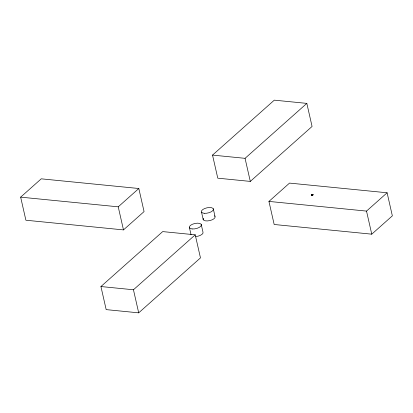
<?xml version="1.0" encoding="UTF-8"?>
<svg xmlns="http://www.w3.org/2000/svg" width="413" height="413" viewBox="0 0 413 413"><rect width="100%" height="100%" fill="white"/><g stroke="black" fill="none" stroke-linecap="round" stroke-linejoin="round"><path stroke-width="0.62" d="M20.65 197.146L41.238 178.829L138.825 188.509L144.065 211.585L123.477 229.902L25.89 220.222L20.65 197.146L118.232 206.825L138.825 188.509M212.53 155.102L274.304 100.158L306.828 103.384L312.073 126.461L250.304 181.405L217.775 178.179L212.53 155.102L245.059 158.329L306.828 103.384M100.927 286.539L162.696 231.595L195.225 234.821L200.47 257.898L138.696 312.842L106.172 309.616L100.927 286.539L133.456 289.766L195.225 234.821M268.935 201.415L289.523 183.098L387.11 192.778L392.35 215.854L371.762 234.171L274.175 224.491L268.935 201.415L366.517 211.095L387.11 192.778M311.887 195.163A0.785 0.336 -12.8 0 0 313.069 194.668A0.785 0.336 -12.8 0 0 311.939 194.559A0.785 0.336 -12.8 0 0 311.887 195.163L312.708 194.43M311.65 194.73L312.951 194.859M366.517 211.095L371.762 234.171M245.059 158.329L250.304 181.405M213.273 208.751L215.008 216.366M201.508 212.096L203.237 219.711M201.224 224.409L202.953 232.023A6.154 2.638 -12.8 0 1 195.777 236.566M189.453 227.754L191.054 234.78M118.232 206.825L123.477 229.902M133.456 289.766L138.696 312.842M214.461 215.803A6.154 2.638 -12.8 0 1 209.665 220.619A6.154 2.638 -12.8 0 1 203.366 218.291M192.112 228.952A6.154 2.638 -12.8 0 0 201.363 225.085A6.154 2.638 -12.8 0 0 192.541 224.207A6.154 2.638 -12.8 0 0 192.112 228.952M204.167 213.294A6.154 2.638 -12.8 0 0 213.418 209.427A6.154 2.638 -12.8 0 0 204.59 208.55A6.154 2.638 -12.8 0 0 204.167 213.294M311.913 195.277A0.785 0.336 -12.8 0 0 313.095 194.786A0.785 0.336 -12.8 0 0 311.965 194.673A0.785 0.336 -12.8 0 0 311.913 195.277"/></g></svg>
